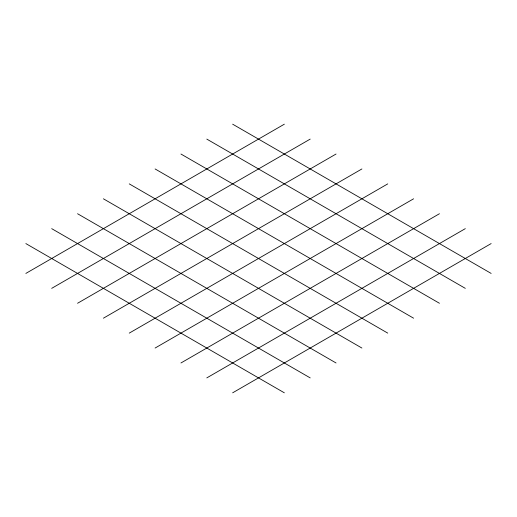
<?xml version="1.0" encoding="UTF-8"?>
<svg xmlns="http://www.w3.org/2000/svg" width="517" height="517" viewBox="0 0 517 517"><rect width="100%" height="100%" fill="white"/><g stroke="black" fill="none" stroke-linecap="round" stroke-linejoin="round"><path stroke-width="0.78" d="M25.85 273.422L284.35 124.183M51.7 288.35L310.2 139.105M77.55 303.272L336.05 154.027M103.4 318.201L361.9 168.956M129.25 333.122L387.75 183.878M155.1 348.044L413.6 198.799M180.95 362.973L439.45 213.728M206.8 377.895L465.3 228.65M232.65 392.817L491.15 243.578M232.65 124.183L491.15 273.422M206.8 139.105L465.3 288.35M180.95 154.027L439.45 303.272M155.1 168.956L413.6 318.201M129.25 183.878L387.75 333.122M103.4 198.799L361.9 348.044M77.55 213.728L336.05 362.973M51.7 228.65L310.2 377.895M25.85 243.578L284.35 392.817"/></g></svg>
